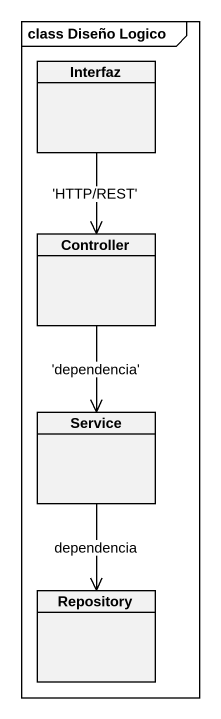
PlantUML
@startuml
mainframe class Diseño Logico
hide circle
hide empty members
class Interfaz
class Controller
class Service
class Repository
Interfaz --> Controller : 'HTTP/REST'
Controller --> Service : 'dependencia'
Service --> Repository : dependencia
@enduml
